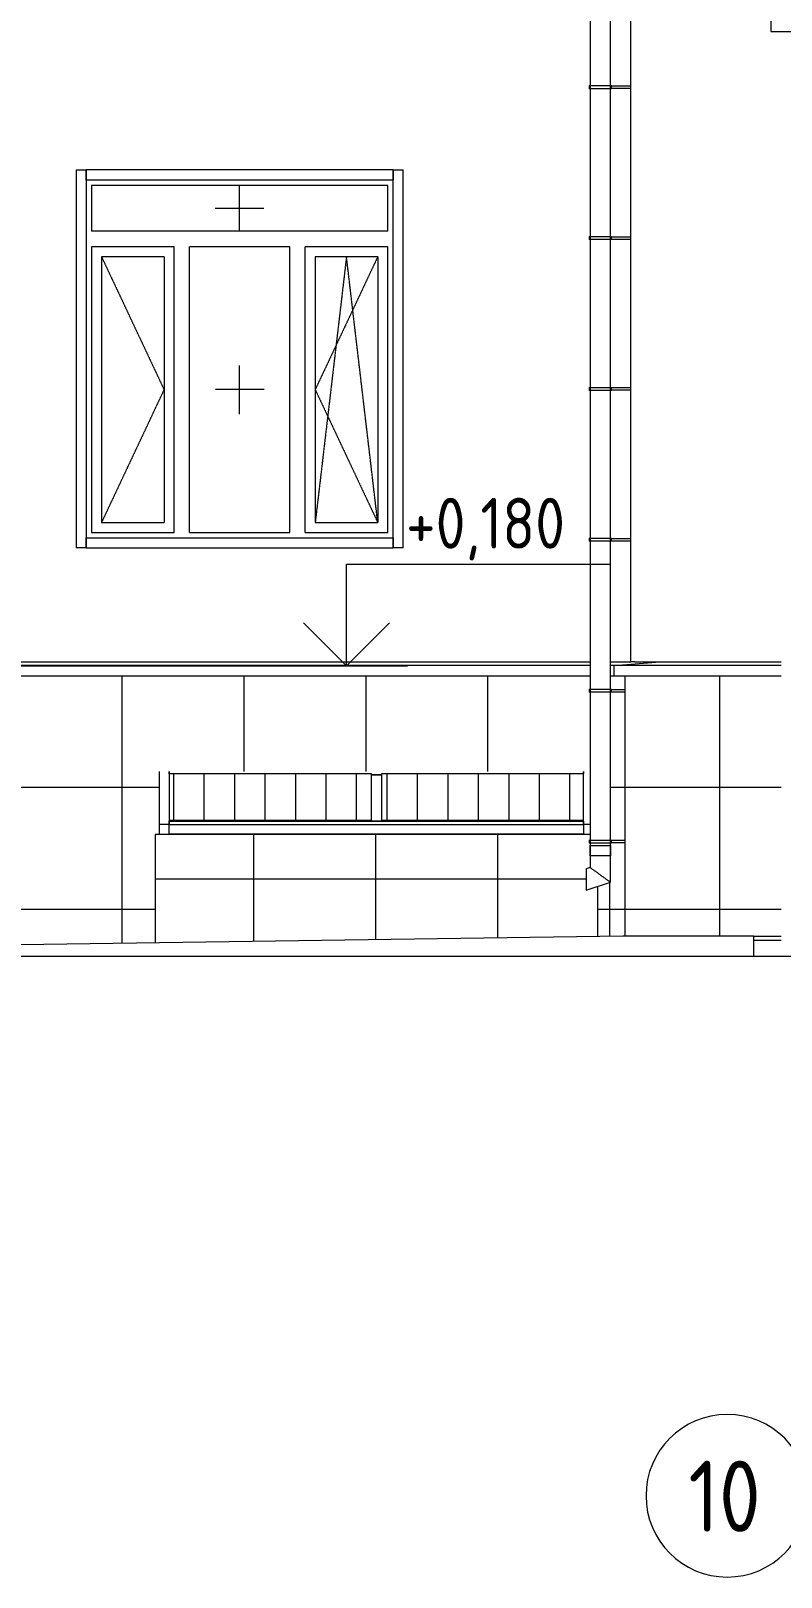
# Model space of a CAD drawing. Header units: millimetres. Extents: x -515342 to 330399, y -224905 to 507333.
# Drawn here: x 305525 to 309218, y -2235 to 5371 of the extents above; entities that cross this region are included whole.
import ezdxf

# ---------------------------------------------------------------- set-up
doc = ezdxf.new("R2010")
doc.units = ezdxf.units.MM
doc.linetypes.add('ASVP_Штриховая_ш2 п1', pattern=[3, 2, -1])
doc.layers.get('0').update_dxf_attribs({"lineweight": 0})
for name, color, linetype, lineweight in [('Аннотация', 7, 'Continuous', 0), ('Витраж', 7, 'Continuous', 0), ('Линии', 7, 'Continuous', 0), ('Обобщенные модели', 7, 'Continuous', 0), ('Ограждение', 7, 'Continuous', 0), ('Окна', 7, 'Continuous', 0), ('Окна открывание', 7, 'Continuous', 0), ('Оси', 7, 'Continuous', 0), ('Отметки', 7, 'Continuous', 0), ('Панели витража', 7, 'Continuous', 0), ('Стены внутренние', 7, 'Continuous', 0), ('Стены наружные', 7, 'Continuous', 0), ('Стены штриховка поверхности', 7, 'Continuous', 0)]:
    doc.layers.add(name, color=color, linetype=linetype, lineweight=lineweight)
doc.styles.add('GOST Common', font='', dxfattribs={"width": 0.9, "height": 350})
doc.styles.add('GOST Common_1', font='', dxfattribs={"width": 0.9, "height": 250})
doc.styles.get('GOST Common').set_extended_font_data('GOST Common')
doc.styles.get('GOST Common_1').set_extended_font_data('GOST Common')
pattern_1 = [(90, (-71.02, -10380.49), (-150, 9e-15), [])]
pattern_2 = [(90, (-71.02, 9800.7), (-150, 9e-15), [])]

# ---------------------------------------------------------------- blocks, each defined once
blk = doc.blocks.new('Окно_ПВХ_3Створки_1Фрамуга-верх - АР_Окно_ОП_1820_h_х1570_3ст2фр-в-V5-О_АР_Эскиз_Фасад 1-12 копия 1')
at = {"layer": 'Окна'}
h = blk.add_hatch(dxfattribs=at)
h.set_pattern_fill('FP_1', color=256, style=0, pattern_type=2)
h.set_pattern_definition([(236.31, (995.8, 1244.6), (-1777.9963, -3556.002), [641.067, -5769.603]), (236.31, (1031.34, 1137.9), (-1777.9963, -3556.002), [384.64, -6026.03]), (236.31, (818, 1137.9), (-1777.9963, -3556.002), [384.64, -6026.03])])
h.paths.add_polyline_path([(82817.4, 885), (82857.6, 885), (82857.6, 2193), (82549.6, 2193), (82549.6, 885), (82724.1, 885)])
for p, q in [((83958.6, 2544), (82500.6, 2544)), ((82500.6, 2544), (82500.6, 2318)), ((83958.6, 2318), (83958.6, 2544)), ((83958.6, 2318), (82500.6, 2318)), ((82906.6, 2242), (82500.6, 2242)), ((82500.6, 2242), (82500.6, 836)), ((82906.6, 836), (82906.6, 2242)), ((83476.6, 2242), (82982.6, 2242)), ((82982.6, 836), (82982.6, 2242)), ((83476.6, 836), (83476.6, 2242)), ((83958.6, 2242), (83552.6, 2242)), ((83552.6, 836), (83552.6, 2242)), ((83958.6, 836), (83958.6, 2242)), ((82549.6, 2193), (82549.6, 885)), ((82857.6, 2193), (82549.6, 2193)), ((82857.6, 2193), (82857.6, 885)), ((83601.6, 2193), (83601.6, 885)), ((83909.6, 2193), (83601.6, 2193)), ((83909.6, 2193), (83909.6, 885)), ((82549.6, 885), (82857.6, 885)), ((83601.6, 885), (83909.6, 885)), ((82500.6, 836), (82906.6, 836)), ((82982.6, 836), (83476.6, 836)), ((83552.6, 836), (83958.6, 836))]:
    blk.add_line(p, q, dxfattribs=at)
at = {"layer": 'Окна открывание', "linetype": 'ASVP_Штриховая_ш2 п1'}
for p, q in [((83229.6, 2318), (83229.6, 2544)), ((83109.6, 2431), (83349.6, 2431)), ((82549.6, 2193), (82857.6, 1539)), ((83755.6, 2193), (83601.6, 885)), ((83909.6, 2193), (83601.6, 1539)), ((83909.6, 885), (83755.6, 2193)), ((83229.6, 1419), (83229.6, 1659)), ((82857.6, 1539), (82549.6, 885)), ((83349.6, 1539), (83109.6, 1539)), ((83601.6, 1539), (83909.6, 885))]:
    blk.add_line(p, q, dxfattribs=at)
blk = doc.blocks.new('Прямоугольный импост - АР_Откос_Металлический_50х330 Белый Правый-9899488-О_АР_Эскиз_Фасад 1-12 копия 1')
at = {"layer": 'Витраж'}
for p, q in [((30162.6, 2570), (30162.6, 2620)), ((31672.6, 2620), (30162.6, 2620)), ((31672.6, 2620), (31672.6, 2570)), ((31672.6, 2570), (30162.6, 2570))]:
    blk.add_line(p, q, dxfattribs=at)
blk = doc.blocks.new('Прямоугольный импост - АР_Откос_Металлический_50х330 Белый Левый-9898756-О_АР_Эскиз_Фасад 1-12 копия 1')
at = {"layer": 'Витраж'}
for p, q in [((30162.6, 760), (30162.6, 810)), ((30162.6, 810), (31672.6, 810)), ((31672.6, 810), (31672.6, 760)), ((30162.6, 760), (31672.6, 760))]:
    blk.add_line(p, q, dxfattribs=at)
blk = doc.blocks.new('Прямоугольный импост - АР_Откос_Металлический_50х330 Белый Правый-9899489-О_АР_Эскиз_Фасад 1-12 копия 1')
at = {"layer": 'Витраж'}
for p, q in [((30112.6, 2620), (30162.6, 2620)), ((30112.6, 2620), (30112.6, 760)), ((30162.6, 2620), (30162.6, 760)), ((30162.6, 760), (30112.6, 760))]:
    blk.add_line(p, q, dxfattribs=at)
blk = doc.blocks.new('Прямоугольный импост - АР_Откос_Металлический_50х330 Белый Левый-9898757-О_АР_Эскиз_Фасад 1-12 копия 1')
at = {"layer": 'Витраж'}
for p, q in [((31672.6, 2620), (31722.6, 2620)), ((31672.6, 760), (31672.6, 2620)), ((31722.6, 760), (31722.6, 2620)), ((31722.6, 760), (31672.6, 760))]:
    blk.add_line(p, q, dxfattribs=at)
blk = doc.blocks.new('ASVP_ОМ_Водосточная труба_На стене - Труба 100-V316-О_АР_Эскиз_Фасад 1-12 копия 1')
at = {"layer": 'Обобщенные модели'}
for p, q in [((84955, 12745.7), (84955, -754.3)), ((85055, -754.3), (85055, 12745.7))]:
    blk.add_line(p, q, dxfattribs=at)
blk = doc.blocks.new('Влж_Водосточная труба_Хомут - Хомут-V319-О_АР_Эскиз_Фасад 1-12 копия 1')
at = {"layer": 'Обобщенные модели'}
for p, q in [((84950, -676.8), (84950, -691.8)), ((84950, -676.8), (85005, -676.8)), ((85005, -676.8), (85060, -676.8)), ((85060, -679.3), (85060, -676.8)), ((85125, -679.3), (85060, -679.3)), ((85005, -691.8), (84950, -691.8)), ((85060, -691.8), (85005, -691.8)), ((85060, -691.8), (85060, -689.3)), ((85060, -689.3), (85125, -689.3))]:
    blk.add_line(p, q, dxfattribs=at)
for points, knots in [([(85059.8, -684.3), (85059.8, -684), (85059.8, -683.4), (85059.8, -682.6), (85059.8, -681.8), (85059.9, -681), (85059.9, -680.4), (85059.9, -679.9), (85060, -679.6), (85060, -679.3), (85060, -679.3), (85060, -679.3)], [0, 0, 0, 0, 0.0555556, 0.1111111, 0.1666667, 0.2222222, 0.2777778, 0.3333333, 0.3888889, 0.4444444, 0.4999565, 0.4999565, 0.4999565, 0.4999565]), ([(85060, -689.3), (85060, -689.3), (85060, -689.3), (85060, -689.2), (85060, -689.1), (85060, -688.7), (85059.9, -688.1), (85059.9, -687.3), (85059.8, -686.1), (85059.8, -685), (85059.8, -684.3)], [0.5000435, 0.5000435, 0.5000435, 0.5000435, 0.5138889, 0.5486111, 0.5833333, 0.6527778, 0.7222222, 0.7916667, 0.8611111, 1, 1, 1, 1]), ([(85060, -679.3), (85060, -679.3), (85060, -679.3), (85060, -679.3), (85060, -679.3)], [0.49995738, 0.49995738, 0.49995738, 0.49995738, 0.51388889, 0.54861111, 0.54861111, 0.54861111, 0.54861111])]:
    blk.add_open_spline(points, degree=3, knots=knots, dxfattribs=at)
blk.add_open_spline([(85060, -689.2), (85060, -689.2), (85060, -689.3), (85060, -689.3)], degree=3, dxfattribs=at)
blk = doc.blocks.new('Влж_Водосточная труба_Хомут - Хомут-V320-О_АР_Эскиз_Фасад 1-12 копия 1')
at = {"layer": 'Обобщенные модели'}
for p, q in [((84950, 807.7), (84950, 792.7)), ((84950, 807.7), (85005, 807.7)), ((85005, 792.7), (84950, 792.7)), ((85005, 807.7), (85060, 807.7)), ((85060, 792.7), (85005, 792.7)), ((85060, 805.2), (85060, 807.7)), ((85155, 805.2), (85060, 805.2)), ((85060, 792.7), (85060, 795.2)), ((85060, 795.2), (85155, 795.2))]:
    blk.add_line(p, q, dxfattribs=at)
for points, knots in [([(85059.8, 800.8), (85059.8, 800.9), (85059.8, 801.3), (85059.8, 801.9), (85059.8, 802.7), (85059.9, 803.4), (85059.9, 804), (85059.9, 804.5), (85060, 804.9), (85060, 805.1), (85060, 805.2), (85060, 805.2)], [0.041926, 0.041926, 0.041926, 0.041926, 0.0555556, 0.1111111, 0.1666667, 0.2222222, 0.2777778, 0.3333333, 0.3888889, 0.4444444, 0.4999565, 0.4999565, 0.4999565, 0.4999565]), ([(85060, 795.2), (85060, 795.2), (85060, 795.2), (85060, 795.2), (85060, 795.4), (85060, 795.7), (85059.9, 796.3), (85059.9, 797.1), (85059.8, 798.4), (85059.8, 799.4), (85059.8, 800.2)], [0.5000435, 0.5000435, 0.5000435, 0.5000435, 0.5138889, 0.5486111, 0.5833333, 0.6527778, 0.7222222, 0.7916667, 0.8611111, 1, 1, 1, 1]), ([(85060, 805.2), (85060, 805.2), (85060, 805.2), (85060, 805.1), (85060, 805.1)], [0.49995738, 0.49995738, 0.49995738, 0.49995738, 0.51388889, 0.54861111, 0.54861111, 0.54861111, 0.54861111])]:
    blk.add_open_spline(points, degree=3, knots=knots, dxfattribs=at)
blk.add_open_spline([(85060, 795.2), (85060, 795.2), (85060, 795.2), (85060, 795.2)], degree=3, dxfattribs=at)
blk = doc.blocks.new('Влж_Водосточная труба_Хомут - Хомут-V317-О_АР_Эскиз_Фасад 1-12 копия 1')
at = {"layer": 'Обобщенные модели'}
for p, q in [((84950, 9714.3), (84950, 9699.3)), ((84950, 9714.3), (85005, 9714.3)), ((85005, 9699.3), (84950, 9699.3)), ((85005, 9714.3), (85060, 9714.3)), ((85060, 9699.3), (85005, 9699.3)), ((85060, 9711.8), (85060, 9714.3)), ((85155, 9711.8), (85060, 9711.8)), ((85060, 9699.3), (85060, 9701.8)), ((85060, 9701.8), (85155, 9701.8))]:
    blk.add_line(p, q, dxfattribs=at)
for points, knots in [([(85059.8, 9706.8), (85059.8, 9707.1), (85059.8, 9707.7), (85059.8, 9708.6), (85059.8, 9709.4), (85059.9, 9710.1), (85059.9, 9710.7), (85059.9, 9711.2), (85060, 9711.6), (85060, 9711.8), (85060, 9711.8), (85060, 9711.8)], [0, 0, 0, 0, 0.0555556, 0.1111111, 0.1666667, 0.2222222, 0.2777778, 0.3333333, 0.3888889, 0.4444444, 0.4999565, 0.4999565, 0.4999565, 0.4999565]), ([(85060, 9701.8), (85060, 9701.8), (85060, 9701.8), (85060, 9701.9), (85060, 9702), (85060, 9702.4), (85059.9, 9703), (85059.9, 9703.8), (85059.8, 9705), (85059.8, 9706.1), (85059.8, 9706.8)], [0.5000435, 0.5000435, 0.5000435, 0.5000435, 0.5138889, 0.5486111, 0.5833333, 0.6527778, 0.7222222, 0.7916667, 0.8611111, 1, 1, 1, 1]), ([(85060, 9711.8), (85060, 9711.8), (85060, 9711.8), (85060, 9711.8), (85060, 9711.8)], [0.49995738, 0.49995738, 0.49995738, 0.49995738, 0.51388889, 0.54861111, 0.54861111, 0.54861111, 0.54861111])]:
    blk.add_open_spline(points, degree=3, knots=knots, dxfattribs=at)
blk.add_open_spline([(85060, 9701.9), (85060, 9701.9), (85060, 9701.8), (85060, 9701.8)], degree=3, dxfattribs=at)
blk = doc.blocks.new('Влж_Водосточная труба_Хомут - Хомут-V318-О_АР_Эскиз_Фасад 1-12 копия 1')
at = {"layer": 'Обобщенные модели'}
for p, q in [((84950, 10456.6), (84950, 10441.6)), ((84950, 10456.6), (85005, 10456.6)), ((85005, 10441.6), (84950, 10441.6)), ((85005, 10456.6), (85060, 10456.6)), ((85060, 10441.6), (85005, 10441.6)), ((85060, 10454.1), (85060, 10456.6)), ((85155, 10454.1), (85060, 10454.1)), ((85060, 10441.6), (85060, 10444.1)), ((85060, 10444.1), (85155, 10444.1))]:
    blk.add_line(p, q, dxfattribs=at)
for points, knots in [([(85059.8, 10449.1), (85059.8, 10449.4), (85059.8, 10450), (85059.8, 10450.8), (85059.8, 10451.6), (85059.9, 10452.3), (85059.9, 10452.9), (85059.9, 10453.4), (85060, 10453.8), (85060, 10454), (85060, 10454.1), (85060, 10454.1)], [0, 0, 0, 0, 0.0555556, 0.1111111, 0.1666667, 0.2222222, 0.2777778, 0.3333333, 0.3888889, 0.4444444, 0.4999565, 0.4999565, 0.4999565, 0.4999565]), ([(85060, 10444.1), (85060, 10444.1), (85060, 10444.1), (85060, 10444.1), (85060, 10444.3), (85060, 10444.6), (85059.9, 10445.2), (85059.9, 10446), (85059.8, 10447.3), (85059.8, 10448.3), (85059.8, 10449.1)], [0.5000435, 0.5000435, 0.5000435, 0.5000435, 0.5138889, 0.5486111, 0.5833333, 0.6527778, 0.7222222, 0.7916667, 0.8611111, 1, 1, 1, 1]), ([(85060, 10454.1), (85060, 10454.1), (85060, 10454.1), (85060, 10454), (85060, 10454)], [0.49995738, 0.49995738, 0.49995738, 0.49995738, 0.51388889, 0.54861111, 0.54861111, 0.54861111, 0.54861111])]:
    blk.add_open_spline(points, degree=3, knots=knots, dxfattribs=at)
blk.add_open_spline([(85060, 10444.1), (85060, 10444.1), (85060, 10444.1), (85060, 10444.1)], degree=3, dxfattribs=at)
blk = doc.blocks.new('ASVP_ОМ_Водосточная труба_Слив - Слив-V327-О_АР_Эскиз_Фасад 1-12 копия 1')
at = {"layer": 'Обобщенные модели'}
for p, q in [((84953.5, -704.3), (84953.5, -754.3)), ((84953.5, -704.3), (85054.7, -704.3)), ((85054.7, -754.3), (84953.5, -754.3)), ((84955, -754.3), (84955, -811.9)), ((85055, -884.6), (85055, -754.3)), ((85055.2, -704.3), (85056.5, -704.3)), ((85056.5, -754.3), (85055.2, -754.3)), ((85056.5, -754.3), (85056.5, -704.3)), ((84955, -811.9), (84935, -818.4)), ((84935, -923.6), (85055, -884.6))]:
    blk.add_line(p, q, dxfattribs=at)
at = {"layer": 'Обобщенные модели', "flags": 128}
for points in [[(84935, -818.8), (84935, -821.9), (84935, -827.7), (84935, -836.2), (84935, -846.6), (84935, -858.4), (84935, -871)], [(84935, -871), (84935, -883.6), (84935, -895.4), (84935, -905.9), (84935, -914.3), (84935, -920.2), (84935, -923.2)]]:
    blk.add_lwpolyline(points, dxfattribs=at)
at = {"layer": 'Обобщенные модели'}
for points, knots in [([(85005, -848.3), (85000.6, -845.1), (84994.1, -840.3), (84985.8, -834.3), (84979.9, -830.1), (84974.5, -826.1), (84969.5, -822.5), (84965.2, -819.4), (84960.4, -815.8), (84956.1, -812.8), (84955, -811.9), (84955, -811.9)], [0, 0, 0, 0, 0.0833333, 0.125, 0.1666667, 0.2083333, 0.25, 0.2916667, 0.3333333, 0.4166667, 0.5, 0.5, 0.5, 0.5]), ([(85055, -884.6), (85055, -884.6), (85053.9, -883.8), (85049.6, -880.7), (85044.8, -877.2), (85040.5, -874), (85035.5, -870.5), (85030.1, -866.5), (85024.2, -862.2), (85015.9, -856.2), (85009.4, -851.4), (85005, -848.3)], [0.5, 0.5, 0.5, 0.5, 0.5833333, 0.6666667, 0.7083333, 0.75, 0.7916667, 0.8333333, 0.875, 0.9166667, 1, 1, 1, 1])]:
    blk.add_open_spline(points, degree=3, knots=knots, dxfattribs=at)
blk = doc.blocks.new('Ограждение - Ограждение-10020226-О_АР_Эскиз_Фасад 1-12 копия 1')
at = {"layer": 'Ограждение'}
for p, q in [((81911.6, 189.8), (81911.6, 200)), ((84955.1, 181.8), (81911.6, 181.8)), ((85072.7, 181.8), (85055, 181.8)), ((85072.7, 181.8), (85300.3, 200)), ((85072.7, 130), (85072.7, 181.8)), ((85895, 181.8), (85072.7, 181.8)), ((86415, 181.8), (86345, 181.8)), ((86415, 185.2), (86415, 181.8)), ((86415, 181.8), (86415, 130)), ((81911.6, 130), (81911.6, 150)), ((84955.1, 130), (81911.6, 130)), ((85072.7, 130), (85055, 130)), ((85895, 130), (85072.7, 130)), ((86415, 130), (86345, 130))]:
    blk.add_line(p, q, dxfattribs=at)
blk = doc.blocks.new('Системная панель - АР_ПанельВитража_Монолитный поликарбонат 6мм-V369-О_АР_Эскиз_Фасад 1-12 копия 1')
at = {"layer": 'Панели витража'}
h = blk.add_hatch(dxfattribs=at)
h.set_pattern_fill('FP_32', color=256, style=0, pattern_type=2)
h.set_pattern_definition(pattern_1)
h.paths.add_polyline_path([(82883.1, -579.8), (83878.1, -579.8), (83878.1, -350.8), (82883.1, -350.8), (82883.1, -370.3)])
h = blk.add_hatch(dxfattribs=at)
h.set_pattern_fill('FP_33', color=256, style=0, pattern_type=2)
h.set_pattern_definition(pattern_2)
h.paths.add_polyline_path([(83842.4, -584.5), (83878.1, -584.5), (83878.1, -579.8), (82883.1, -579.8), (82883.1, -584.5), (83618.8, -584.5)])
for p, q in [((83878.1, -350.8), (82883.1, -350.8)), ((82883.1, -350.8), (82883.1, -579.8)), ((83878.1, -579.8), (83878.1, -350.8)), ((82883.1, -579.8), (83878.1, -579.8)), ((82883.1, -579.8), (82883.1, -585.5)), ((83878.1, -585.5), (83878.1, -579.8))]:
    blk.add_line(p, q, dxfattribs=at)
blk = doc.blocks.new('Прямоугольный импост - АР_Импост_50х50 _труба_-10238076-О_АР_Эскиз_Фасад 1-12 копия 1')
at = {"layer": 'Витраж'}
for p, q in [((71703.1, -584.5), (72723.1, -584.5)), ((71703.1, -600), (72723.1, -600)), ((72723.1, -584.5), (72723.1, -600)), ((72723.1, -600), (72723.1, -647.6)), ((72723.1, -647.6), (71703.1, -647.6))]:
    blk.add_line(p, q, dxfattribs=at)
blk = doc.blocks.new('Прямоугольный импост - АР_Импост_50х50 _труба_-10238077-О_АР_Эскиз_Фасад 1-12 копия 1')
at = {"layer": 'Витраж'}
for p, q in [((70683.1, -350.8), (70683.1, -340.1)), ((71703.1, -355.5), (71678.1, -355.5))]:
    blk.add_line(p, q, dxfattribs=at)
blk = doc.blocks.new('Прямоугольный импост - АР_Импост_50х50 _труба_-10238183-О_АР_Эскиз_Фасад 1-12 копия 1')
at = {"layer": 'Витраж'}
for p, q in [((70633.1, -340.1), (70633.1, -600)), ((70683.1, -340.1), (70683.1, -350.8)), ((70683.1, -600), (70633.1, -600)), ((70633.1, -600), (70633.1, -647.6)), ((70683.1, -584.5), (70683.1, -600)), ((70683.1, -647.6), (70683.1, -600)), ((70633.1, -647.6), (70683.1, -647.6))]:
    blk.add_line(p, q, dxfattribs=at)
blk = doc.blocks.new('Прямоугольный импост - АР_Импост_50х50 _труба_-V370-О_АР_Эскиз_Фасад 1-12 копия 1')
at = {"layer": 'Витраж'}
for p, q in [((84923.1, -350.8), (84923.1, -340.1)), ((84923.1, -600), (84923.1, -584.5)), ((84955, -600), (84923.1, -600)), ((84923.1, -600), (84923.1, -647.6)), ((84923.1, -647.6), (84955, -647.6))]:
    blk.add_line(p, q, dxfattribs=at)
blk = doc.blocks.new('Системная панель - АР_ПанельВитража_Монолитный поликарбонат 6мм-V371-О_АР_Эскиз_Фасад 1-12 копия 1')
at = {"layer": 'Панели витража'}
h = blk.add_hatch(dxfattribs=at)
h.set_pattern_fill('FP_32', color=256, style=0, pattern_type=2)
h.set_pattern_definition(pattern_1)
h.paths.add_polyline_path([(84523.1, -579.8), (84923.1, -579.8), (84923.1, -350.8), (83928.1, -350.8), (83928.1, -579.8), (84375.5, -579.8)])
h = blk.add_hatch(dxfattribs=at)
h.set_pattern_fill('FP_33', color=256, style=0, pattern_type=2)
h.set_pattern_definition(pattern_2)
h.paths.add_polyline_path([(84773.1, -584.5), (84923.1, -584.5), (84923.1, -579.8), (83928.1, -579.8), (83928.1, -584.5), (84737.1, -584.5)])
for p, q in [((84923.1, -350.8), (83928.1, -350.8)), ((83928.1, -350.8), (83928.1, -579.8)), ((84923.1, -579.8), (84923.1, -350.8)), ((83928.1, -579.8), (84923.1, -579.8)), ((83928.1, -579.8), (83928.1, -585.5)), ((84923.1, -585.5), (84923.1, -579.8))]:
    blk.add_line(p, q, dxfattribs=at)
blk = doc.blocks.new('Прямоугольный импост - АР_Импост_50х50 _труба_-10238080-О_АР_Эскиз_Фасад 1-12 копия 1')
at = {"layer": 'Витраж'}
for p, q in [((70683.1, -600), (70683.1, -584.5)), ((70683.1, -584.5), (71703.1, -584.5)), ((70683.1, -647.6), (70683.1, -600)), ((70683.1, -600), (71703.1, -600)), ((71703.1, -647.6), (70683.1, -647.6))]:
    blk.add_line(p, q, dxfattribs=at)
blk = doc.blocks.new('Прямоугольный импост - АР_Импост_50х50 _труба_-10238081-О_АР_Эскиз_Фасад 1-12 копия 1')
at = {"layer": 'Витраж'}
for p, q in [((71728.1, -355.5), (71703.1, -355.5)), ((72723.1, -340.1), (72723.1, -350.8))]:
    blk.add_line(p, q, dxfattribs=at)
blk = doc.blocks.new('Прямоугольный импост - АР_Импост_50х50 _труба_-10238181-О_АР_Эскиз_Фасад 1-12 копия 1')
at = {"layer": 'Витраж'}
for p, q in [((71678.1, -355.5), (71728.1, -355.5)), ((71728.1, -584.5), (71678.1, -584.5))]:
    blk.add_line(p, q, dxfattribs=at)
blk = doc.blocks.new('СД_Люблино_Фасады_rvt-1-О_АР_Эскиз_Фасад 1-12 копия 1')
at = {"layer": 'Стены штриховка поверхности', "true_color": 0xcacaca}
h = blk.add_hatch(dxfattribs=at)
h.set_pattern_fill('FP_6', color=9, style=0, pattern_type=2)
h.set_pattern_definition([(0, (85175, -3150), (0, 600), []), (90, (85175, -3150), (-600, 4e-14), [])])
h.paths.add_polyline_path([(81868.6, -1195.6), (82813.1, -1182.3), (82813.1, -650), (84955, -650), (84955, -647.6), (82833.1, -647.6), (82833.1, -340.1), (84955, -340.1), (84955, 50.5), (84950, 50.5), (84950, 65.5), (84955, 65.5), (84955, 130), (81911.6, 130), (81911.6, 150), (81859.6, 150), (81859.6, -1195.2)])
h.paths.add_polyline_path([(85059.8, 58), (85060, 62.9), (85125, 63), (85125, 130), (85055, 130), (85055, 65.5), (85058.1, 65.5), (85059.7, 58.1)])
h.paths.add_polyline_path([(85059.8, -684.3), (85060, -679.3), (85125, -679.3), (85125, 53), (85059.9, 53.6), (85059.1, 54.7), (85058.1, 50.5), (85055, 50.5), (85056, -676.8), (85058.1, -676.8), (85059.7, -684.1)])
h.paths.add_polyline_path([(84993.1, -1151.7), (85125, -1150), (85125, -689.2), (85059.9, -688.6), (85059.1, -687.5), (85058.1, -691.8), (85055, -691.8), (85055.7, -704.3), (85056.5, -704.3), (85056.5, -754.3), (85055, -754.3), (85055, -884.6), (84993.1, -904.5), (84993.1, -1150)])
h.paths.add_polyline_path([(85059.1, -691.8), (85058.1, -691.8), (85059.6, -687.5)])
h = blk.add_hatch(dxfattribs=at)
h.set_pattern_fill('FP_4', color=9, style=0, pattern_type=2)
h.set_pattern_definition([(0, (86316, -3150), (0, 600), []), (90, (86316, -3150), (-600, 4e-14), [])])
h.paths.add_polyline_path([(85125, -1150), (85895, -1150), (85895, 130), (85125, 130), (85125, -1012.6)])
h.paths.add_polyline_path([(86345, -1000), (86415, -1000), (86414.6, 130), (86345, 130), (86345, -811.1)])
h = blk.add_hatch(dxfattribs=at)
h.set_pattern_fill('FP_41', color=9, style=0, pattern_type=2)
h.set_pattern_definition([(0, (82823.1, 0), (0, 600), []), (90, (82823.1, 0), (-600, 4e-14), [])])
h.paths.add_polyline_path([(82813.1, -1182.3), (84993.1, -1151.7), (84993.1, -904.5), (84935, -923.2), (84935, -818.8), (84955, -811.1), (84955, -754.3), (84953.5, -754.3), (84953.5, -704.3), (84955, -704.3), (84955, -691.8), (84950, -691.8), (84950, -676.8), (84955, -676.8), (84955, -650), (82813.1, -650), (82813.1, -1150)])
at = {"layer": 'Стены внутренние'}
for p, q in [((85155, 200), (85155, 13287.5)), ((81784.2, 200), (84955.1, 200)), ((85055, 200), (85155, 200)), ((85175, 200), (85155, 200)), ((85175, 200), (85895, 200)), ((85125, 130), (85125, -1150)), ((84955, -650), (82813.1, -650)), ((82813.1, -650), (82813.1, -1182.3)), ((84993.1, -1151.7), (84993.1, -904.5)), ((85760, -1150), (85895, -1150))]:
    blk.add_line(p, q, dxfattribs=at)
at = {"layer": 'Стены наружные'}
for p, q in [((85225, 194), (85225, 200)), ((85760, -1170), (85895, -1170))]:
    blk.add_line(p, q, dxfattribs=at)
at = {"layer": 'Витраж', "lineweight": 9}
for name, p in [('Прямоугольный импост - АР_Откос_Металлический_50х330 Белый Правый-9899489-О_АР_Эскиз_Фасад 1-12 копия 1', (52312, 0)), ('Прямоугольный импост - АР_Откос_Металлический_50х330 Белый Правый-9899488-О_АР_Эскиз_Фасад 1-12 копия 1', (52312, 0)), ('Прямоугольный импост - АР_Откос_Металлический_50х330 Белый Левый-9898757-О_АР_Эскиз_Фасад 1-12 копия 1', (52312, 0)), ('Прямоугольный импост - АР_Откос_Металлический_50х330 Белый Левый-9898756-О_АР_Эскиз_Фасад 1-12 копия 1', (52312, 0)), ('Прямоугольный импост - АР_Импост_50х50 _труба_-10238183-О_АР_Эскиз_Фасад 1-12 копия 1', (12200, 0)), ('Прямоугольный импост - АР_Импост_50х50 _труба_-10238077-О_АР_Эскиз_Фасад 1-12 копия 1', (12200, 0)), ('Прямоугольный импост - АР_Импост_50х50 _труба_-10238181-О_АР_Эскиз_Фасад 1-12 копия 1', (12200, 0)), ('Прямоугольный импост - АР_Импост_50х50 _труба_-10238081-О_АР_Эскиз_Фасад 1-12 копия 1', (12200, 0)), ('Прямоугольный импост - АР_Импост_50х50 _труба_-V370-О_АР_Эскиз_Фасад 1-12 копия 1', (0, 0)), ('Прямоугольный импост - АР_Импост_50х50 _труба_-10238080-О_АР_Эскиз_Фасад 1-12 копия 1', (12200, 0)), ('Прямоугольный импост - АР_Импост_50х50 _труба_-10238076-О_АР_Эскиз_Фасад 1-12 копия 1', (12200, 0))]:
    blk.add_blockref(name, p, dxfattribs=at)
at = {"layer": 'Обобщенные модели', "lineweight": 9}
for name, p in [('ASVP_ОМ_Водосточная труба_На стене - Труба 100-V316-О_АР_Эскиз_Фасад 1-12 копия 1', (0, 0)), ('Влж_Водосточная труба_Хомут - Хомут-V318-О_АР_Эскиз_Фасад 1-12 копия 1', (0, -7422.2)), ('Влж_Водосточная труба_Хомут - Хомут-V317-О_АР_Эскиз_Фасад 1-12 копия 1', (0, -7422.2)), ('Влж_Водосточная труба_Хомут - Хомут-V317-О_АР_Эскиз_Фасад 1-12 копия 1', (0, -8164.4)), ('Влж_Водосточная труба_Хомут - Хомут-V320-О_АР_Эскиз_Фасад 1-12 копия 1', (0, 0)), ('Влж_Водосточная труба_Хомут - Хомут-V319-О_АР_Эскиз_Фасад 1-12 копия 1', (0, 742.2)), ('Влж_Водосточная труба_Хомут - Хомут-V319-О_АР_Эскиз_Фасад 1-12 копия 1', (0, 0)), ('ASVP_ОМ_Водосточная труба_Слив - Слив-V327-О_АР_Эскиз_Фасад 1-12 копия 1', (0, 0))]:
    blk.add_blockref(name, p, dxfattribs=at)
at = {"layer": 'Ограждение', "lineweight": 9}
blk.add_blockref('Ограждение - Ограждение-10020226-О_АР_Эскиз_Фасад 1-12 копия 1', (0, 0), dxfattribs=at)
at = {"layer": 'Окна', "lineweight": 9}
blk.add_blockref('Окно_ПВХ_3Створки_1Фрамуга-верх - АР_Окно_ОП_1820_h_х1570_3ст2фр-в-V5-О_АР_Эскиз_Фасад 1-12 копия 1', (0, 0), dxfattribs=at)
at = {"layer": 'Панели витража', "lineweight": 9}
for name in ['Системная панель - АР_ПанельВитража_Монолитный поликарбонат 6мм-V369-О_АР_Эскиз_Фасад 1-12 копия 1', 'Системная панель - АР_ПанельВитража_Монолитный поликарбонат 6мм-V371-О_АР_Эскиз_Фасад 1-12 копия 1']:
    blk.add_blockref(name, (0, 0), dxfattribs=at)
blk = doc.blocks.new('Ограждение - Ограждение-10610206-О_АР_Эскиз_Фасад 1-12 копия 1')
at = {"layer": 'Ограждение'}
for p, q in [((88645, 3400), (85845, 3400)), ((85845, 3400), (85845, 3300)), ((88645, 3400), (88645, 3300)), ((85845, 3300), (88645, 3300))]:
    blk.add_line(p, q, dxfattribs=at)
blk = doc.blocks.new('Ось сетки - Круг_Ø8 мм-6577-О_АР_Эскиз_Фасад 1-12 копия 1')
at = {"layer": 'Оси'}
for start, end in [(360, 180), (180, 360)]:
    blk.add_arc((0, -3902.6), 400, start, end, dxfattribs=at)
blk = doc.blocks.new('Высотные отметки - Стрелка вверх-5091-О_АР_Эскиз_Фасад 1-12 копия 1')
at = {"layer": 'Аннотация'}
for p, q in [((-3130.3, 3900), (-4430.3, 3900)), ((-3130.3, 3400), (-3130.3, 3900)), ((-3130.3, 3400), (-3342.4, 3612.1)), ((-3130.3, 3400), (-2918.2, 3612.1)), ((-2830.3, 3400), (-3430.3, 3400))]:
    blk.add_line(p, q, dxfattribs=at)

msp = doc.modelspace()

# ---------------------------------------------------------------- linework, layer by layer
at = {"layer": 'Линии'}
for p, q in [((308439.3997, 917.7355), (305192.0245, 872.1628)), ((309083.3997, 917.7355), (308439.3997, 917.7355)), ((309083.3997, 817.7355), (309083.3997, 917.7355)), ((312067.6391, 817.7355), (283597.3997, 817.7355))]:
    msp.add_line(p, q, dxfattribs=at)
at = {"layer": 'Отметки'}
msp.add_line((305183.0245, 2247.7355), (307079.209, 2247.7355), dxfattribs=at)

# ---------------------------------------------------------------- block references
msp.add_blockref('СД_Люблино_Фасады_rvt-1-О_АР_Эскиз_Фасад 1-12 копия 1', (223323.3997, 2067.7355))
at = {"layer": 'Ограждение'}
msp.add_blockref('Ограждение - Ограждение-10610206-О_АР_Эскиз_Фасад 1-12 копия 1', (223323.3997, 2067.7355), dxfattribs=at)
at = {"layer": 'Оси'}
msp.add_blockref('Ось сетки - Круг_Ø8 мм-6577-О_АР_Эскиз_Фасад 1-12 копия 1', (308953.3997, 2067.7355), dxfattribs=at)
at = {"layer": 'Отметки', "extrusion": (0, 0, -1)}
msp.add_blockref('Высотные отметки - Стрелка вверх-5091-О_АР_Эскиз_Фасад 1-12 копия 1', (-303948.9008, -1152.2645), dxfattribs=at)

# ---------------------------------------------------------------- texts
at = {"layer": 'Оси', "insert": (308762.219, -1662.3053), "char_height": 350, "width": 461.772, "attachment_point": 1, "style": 'GOST Common'}
msp.add_mtext('10', dxfattribs=at)
at = {"layer": 'Отметки', "insert": (307371.9039, 3074.4426), "char_height": 250, "width": 977.532294, "attachment_point": 1, "line_spacing_factor": 1.022761, "style": 'GOST Common_1'}
msp.add_mtext('+0,180', dxfattribs=at)

doc.saveas('drawing.dxf')
